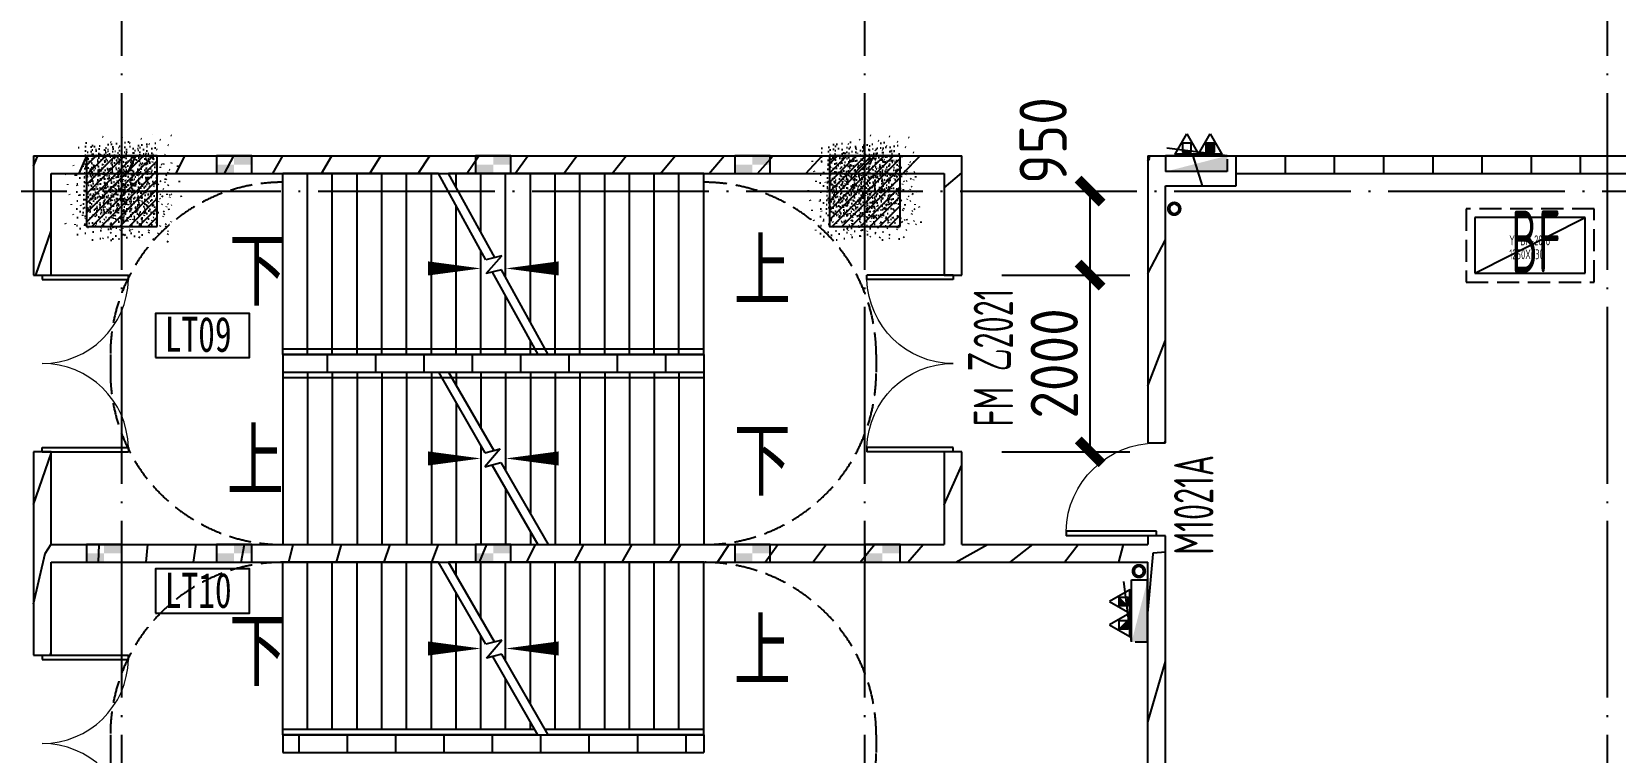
# Model space of a CAD drawing. Header units: inches. Extents: x 0 to 1813292486, y 0 to 3473589894.
# Drawn here: x 600633166 to 600651073, y 3473281668 to 3473289822 of the extents above; entities that cross this region are included whole.
import ezdxf
from ezdxf.enums import TextEntityAlignment as Align

# ---------------------------------------------------------------- set-up
doc = ezdxf.new("R2010")
doc.units = ezdxf.units.IN
doc.header["$LTSCALE"] = 1000
doc.header["$MEASUREMENT"] = 0
doc.linetypes.add('AX-MALL-GIRD-200$0$DOTE', pattern=[2.4200000000000004, 2, -0.2, 0.02, -0.2])
doc.linetypes.add('AX-MALL-WALL-P02-QT$0$DASH', pattern=[0.35, 0.25, -0.1])
for name, color, linetype in [('A-Anno-Note', 241, 'Continuous'), ('AX-MALL-DIM-P02$0$A-Anno-Dims', 3, 'Continuous'), ('AX-MALL-DIM-P02$0$A-Detl-Thin', 131, 'Continuous'), ('AX-MALL-GIRD-200$0$A-Grid', 222, 'AX-MALL-GIRD-200$0$DOTE'), ('AX-MALL-P02-200$0$A-Anno-Note', 241, 'Continuous'), ('AX-MALL-WALL-P02$0$A-Anno-Note', 241, 'Continuous'), ('AX-MALL-WALL-P02-QT$0$A-Accs', 181, 'Continuous'), ('AX-MALL-WALL-P02-QT$0$A-Anno-Dims', 3, 'Continuous'), ('AX-MALL-WALL-P02-QT$0$A-Anno-Note', 241, 'Continuous'), ('AX-MALL-WALL-P02-QT$0$A-Detl-Patt', 8, 'Continuous'), ('AX-MALL-WALL-P02-QT$0$A-Detl-Thin', 131, 'Continuous'), ('AX-MALL-WALL-P02-QT$0$A-Strs', 151, 'Continuous'), ('AX-MALL-WALL-P02-QT$0$A-Wall', 2, 'Continuous'), ('AX-MALL-WALL-P02-QT$0$A-Wall-Patt', 13, 'Continuous'), ('AX-MALL-WALL-P02-QT$0$A-Wind', 4, 'Continuous'), ('AX-MALL-WORD-P02$0$A-Anno-Note', 241, 'Continuous'), ('AX-MALL-WORD-P02$0$A-Wind-Iden', 11, 'Continuous'), ('AX-MALL-ZTKD-P02$0$A-Anno-Note', 241, 'Continuous'), ('MX-MALL-P02-LG$0$M-VT-DUCT-FLG', 40, 'Continuous'), ('MX-MALL-P02-LG$0$M-VT-DUCT-SED', 150, 'Continuous'), ('MX-MALL-P02-LG$0$M-VT-TEXT', 21, 'Continuous'), ('PX-MALL-P02-LG$0$P-Exsh', 31, 'Continuous'), ('PX-MALL-P02-LG$0$P-Hydt-Boxx', 221, 'Continuous'), ('PX-MALL-P02-LG$0$P-Hydt-Pipe', 221, 'Continuous'), ('PX-MALL-P02-LG$0$P-Pipe-Risr', 7, 'Continuous'), ('PX-MALL-P02-LG$0$P-Pipe-Risr-Arch', 6, 'Continuous'), ('PX-MALL-P02-LG$0$P-Pipe-Risr-W100', 6, 'Continuous'), ('PX-MALL-P02-LG$0$P-Pipe-Risr-W50', 6, 'Continuous'), ('SX-MALL-LT-TZ-2F(M)$0$SX-S1-TZ-(2F~3F)$0$A-Strs', 151, 'Continuous'), ('SX-MALL-LT-TZ-2F(M)$0$SX-S1-TZ-(2F~3F)$0$TZ', 255, 'Continuous'), ('SX-MALL-TZ-2F~3F$0$S-DIMS', 81, 'Continuous'), ('SX-MALL-WALL-R-BZ$0$S-COLU', 30, 'Continuous'), ('SX-MALL-WALL-R-BZ$0$S-PATT-WALL', 83, 'Continuous')]:
    doc.layers.add(name, color=color, linetype=linetype)
doc.styles.add('AX-MALL-DIM-P02$0$_TCH_DIM_T3', font='gbenor.shx')
doc.styles.add('AX-MALL-WALL-P02-QT$0$_TCH_DIM', font='gbenor.shx')
doc.styles.add('AX-MALL-WALL-P02-QT$0$STANDARD', font='gbenor.shx', dxfattribs={"bigfont": 'gbcbig.shx'})
doc.styles.add('AX-MALL-WORD-P02$0$_TCH_WINDOW', font='gbenor.shx', dxfattribs={"bigfont": 'gbcbig.shx'})
doc.styles.add('AX-MALL-WORD-P02$0$宋体', font='', dxfattribs={"width": 0.7, "height": 5})
doc.styles.add('MX-MALL-P02-LG$0$暖通', font='gbenor.shx', dxfattribs={"bigfont": 'gbcbig.shx'})
doc.styles.add('PX-MALL-P02-LG$0$jzfz', font='gbenor.shx', dxfattribs={"bigfont": 'gbcbig.shx'})
doc.styles.get('AX-MALL-WORD-P02$0$宋体').set_extended_font_data('SimSun')
doc.dimstyles.new('AX-MALL-DIM-P02$0$_TCH_ARCH&&180', dxfattribs={"dimtxt": 535.5, "dimasz": 270, "dimexe": 450, "dimexo": 450, "dimgap": 137.25, "dimtad": 1, "dimdec": 0, "dimzin": 0, "dimdsep": 46, "dimtxsty": 'AX-MALL-DIM-P02$0$_TCH_DIM_T3', "dimblk": 'AX-MALL-DIM-P02$0$_ArchTick', "dimcen": 0.09, "dimclrt": 7, "dimazin": 2, "dimtfac": 1, "dimtdec": 0, "dimtix": 1, "dimtmove": 2, "dimatfit": 3, "dimfxl": 500, "dimtolj": 1, "dimtzin": 0, "dimarcsym": 0})
pattern_1 = [(24.56816130816271, (600578611.2237192, 3473080110.365553), (-31.18316059493327, 68.21004687955141), []), (29.56816130816269, (600578611.2237192, 3473080110.365553), (97.53445421719282, -46.37920051396389), [11.25, -123.75]), (334.5681613081628, (600578611.2237192, 3473080110.365553), (19.88439777927527, 112.9961142827297), [9, -99]), (80.01956130816268, (600578619.3515904, 3473080106.50062), (117.4189029658641, 66.61682168402376), [9.5610285, -105.1713168]), (25.75236130816271, (600578621.6965042, 3473080138.478197), (141.3476152528434, -79.15081592627133), [16.875, -185.625]), (76.20376130816268, (600578633.4754679, 3473080131.882288), (182.3878362876093, 87.98253897351975), [14.3415432, -157.75695]), (330.7523613081627, (600578621.6965042, 3473080138.478197), (182.3877676281842, 87.98268140648725), [13.49999999999997, -148.4999999999995]), (0.5681613081627113, (600578633.1346302, 3473080126.213644), (62.82047319493842, -87.84980448085341), [11.24999999999997, -123.7499999999997]), (305.5681613081627, (600578633.1346302, 3473080126.213644), (72.17288941707483, 89.18848104565322), [8.999999999999966, -98.99999999999973]), (51.01956130816269, (600578638.3696649, 3473080118.892823), (134.9933625472827, 1.338571315216136), [9.561028499999967, -105.1713167999997]), (17.06816130816274, (600578611.2237192, 3473080110.365553), (19.14085715648196, 46.15589493569758), [0.75, -97.8, 0.75, -100.5, 0.75, -99.375]), (347.0681613081627, (600578611.2237192, 3473080110.365553), (57.63084700165395, 41.66442755963357), [0.7499999999999979, -57.29999999999986, 0.7499999999999979, -95.54999999999973, 0.7499999999999979, -37.87499999999986]), (307.0681613081626, (600578579.8781208, 3473080122.042708), (73.85474000760384, -31.12342332406966), [0.75, -37.5, 0.75, -117, 0.75, -155.25]), (297.0681613081627, (600578565.8217986, 3473080127.2791), (87.21641676177077, -16.46683783357052), [0.75, -48.75, 0.75, -77.69999999999999, 0.75, -110.25])]
pattern_2 = [(45, (0, 359.0227), (-353.55353201463, 353.55353201463), [])]

# ---------------------------------------------------------------- blocks, each defined once
blk = doc.blocks.new('AX-MALL-WORD-P02')
at = {"layer": 'AX-MALL-WORD-P02$0$A-Anno-Note', "color": 3}
for points in [[(600460236.6178087, 3473122198.939555), (600461231.7739587, 3473121828.214693), (600461406.320373, 3473122296.758766), (600460411.1642236, 3473122667.483628)], [(600459227.2872317, 3473119489.540693), (600460222.4433817, 3473119118.815831), (600460396.989796, 3473119587.359904), (600459401.8336465, 3473119958.084766)]]:
    blk.add_lwpolyline(points, close=True, dxfattribs=at)
at = {"layer": 'AX-MALL-WORD-P02$0$A-Anno-Note', "color": 3, "style": 'AX-MALL-WORD-P02$0$宋体', "width": 0.7}
for s, p in [('LT09', (600460358.9060066, 3473122222.180999)), ('LT10', (600459347.7645085, 3473119507.92099))]:
    blk.add_text(s, height=396.5189873417721, rotation=339.5681615271141, dxfattribs=at).set_placement(p)
at = {"layer": 'AX-MALL-WORD-P02$0$A-Wind-Iden', "style": 'AX-MALL-WORD-P02$0$_TCH_WINDOW', "width": 0.7}
for s, height, rotation, p in [('2021', 446.25, 69.56816108351019, (600469360.7637221, 3473118908.60937)), ('乙', 506.3829787234042, 69.56816108351019, (600469270.6866293, 3473118666.810721)), ('FM', 446.25, 69.56816108351019, (600469052.5908804, 3473118081.364902)), ('M1021A', 446.25, 69.56816133807783, (600470669.0096846, 3473115931.47985))]:
    blk.add_text(s, height=height, rotation=rotation, dxfattribs=at).set_placement(p)
blk = doc.blocks.new('AX-MALL-GIRD-200')
at = {"layer": 'AX-MALL-GIRD-200$0$A-Grid'}
for p, q in [((600244912.440112, 3473204422.954183), (600602808.4442104, 3473071096.1909)), ((600427279.9838982, 3473034819.515553), (600466009.5228474, 3473138783.242634)), ((600435151.5243309, 3473031887.135766), (600473881.0632799, 3473135850.862847)), ((600443023.064764, 3473028954.75598), (600481752.6037133, 3473132918.483062))]:
    blk.add_line(p, q, dxfattribs=at)
blk = doc.blocks.new('SX-MALL-WALL-R-BZ')
at = {"layer": 'SX-MALL-WALL-R-BZ$0$S-PATT-WALL'}
h = blk.add_hatch(dxfattribs=at)
h.set_pattern_fill('钢筋混凝土', color=256, scale=15, pattern_type=2)
h.set_pattern_definition(pattern_1)
h.paths.add_polyline_path([(600460773.3153492, 3473123581.589953), (600461052.5896144, 3473124331.26047), (600460302.919097, 3473124610.534736), (600460023.6448317, 3473123860.864219)])
h = blk.add_hatch(dxfattribs=at)
h.set_pattern_fill('钢筋混凝土', color=256, scale=15, pattern_type=2)
h.set_pattern_definition(pattern_1)
h.paths.add_polyline_path([(600468644.855782, 3473120649.210166), (600468924.1300474, 3473121398.880684), (600468174.45953, 3473121678.15495), (600467895.1852645, 3473120928.484432)])
at = {"layer": 'SX-MALL-WALL-R-BZ$0$S-COLU'}
for points in [[(600460773.3153492, 3473123581.589953), (600461052.5896144, 3473124331.26047), (600460302.919097, 3473124610.534736), (600460023.6448317, 3473123860.864219)], [(600468644.855782, 3473120649.210166), (600468924.1300474, 3473121398.880684), (600468174.45953, 3473121678.15495), (600467895.1852645, 3473120928.484432)]]:
    blk.add_lwpolyline(points, close=True, dxfattribs=at)
blk = doc.blocks.new('SX-MALL-WALL-R-2F~3F')
blk.add_blockref('SX-MALL-WALL-R-BZ', (-1.192092895507812e-06, -9.5367431640625e-07))
blk = doc.blocks.new('SX-MALL-WALL-2F~3F')
blk.add_blockref('SX-MALL-WALL-R-2F~3F', (0, 0))
blk = doc.blocks.new('MX-MALL-P02-LG')
at = {"layer": 'MX-MALL-P02-LG$0$M-VT-DUCT-FLG'}
blk.add_line((600474549.8775942, 3473117885.714514), (600475941.166262, 3473118039.714004), dxfattribs=at)
at = {"layer": 'MX-MALL-P02-LG$0$M-VT-DUCT-SED'}
for p, q in [((600474769.8060797, 3473118476.080046), (600474549.8775942, 3473117885.714514)), ((600475941.166262, 3473118039.714004), (600474769.8060797, 3473118476.080046)), ((600475721.2377765, 3473117449.348472), (600475941.166262, 3473118039.714004)), ((600474549.8775942, 3473117885.714514), (600475721.2377765, 3473117449.348472))]:
    blk.add_line(p, q, dxfattribs=at)
at = {"layer": 'MX-MALL-P02-LG$0$M-VT-TEXT', "style": 'MX-MALL-P02-LG$0$暖通', "width": 0.7}
for s, p in [('YYBF-2018', (600475025.6822352, 3473118044.610995, -2999.9999999702)), ('1250X630', (600474970.6852145, 3473117896.97962, -2999.9999999702))]:
    blk.add_text(s, height=112.6582278481012, rotation=339.5681611628306, dxfattribs=at).set_placement(p)
blk = doc.blocks.new('SX-MALL-LT-TZ-2F(M)$0$SX-S1-TZ-(2F~3F)$0$TZ')
at = {"layer": 'SX-MALL-LT-TZ-2F(M)$0$SX-S1-TZ-(2F~3F)$0$A-Strs'}
h = blk.add_hatch(color=0, dxfattribs=at)
h.dxf.hatch_style = 1
h.paths.add_polyline_path([(-186775.5959191918, 16586.87351322174), (-186975.5954445004, 16586.43784570694), (-186975.3828500509, 16486.43807125092), (-186775.3780853152, 16486.87375020981)])
h.paths.add_polyline_path([(-186975.3828500509, 16486.43807125092), (-187175.3771362901, 16486.00241565704), (-187175.1593025327, 16386.00265312195), (-186975.1702555418, 16386.43829774857)])
at = {"layer": 'SX-MALL-LT-TZ-2F(M)$0$SX-S1-TZ-(2F~3F)$0$A-Strs', "color": 0}
blk.add_lwpolyline([(-187175.5949700475, 16586.00217819214), (-187175.1593025327, 16386.00265312195), (-186775.1602514982, 16386.87398815155), (-186775.5959191918, 16586.87351322174)], close=True, dxfattribs=at)
blk = doc.blocks.new('SX-MALL-LT-TZ-2F(M)')
at = {"layer": 'SX-MALL-LT-TZ-2F(M)$0$SX-S1-TZ-(2F~3F)$0$TZ', "color": 7, "rotation": 159.4463539126834}
for p in [(600292547.7034782, 3473205014.612227), (600295293.3717487, 3473203991.770232), (600298039.0393518, 3473202968.950852), (600289634.2983263, 3473201404.890607), (600291011.8080257, 3473200891.727824), (600293757.4763335, 3473199868.885836), (600296503.1438996, 3473198846.066449), (600297880.6813512, 3473198332.893326)]:
    blk.add_blockref('SX-MALL-LT-TZ-2F(M)$0$SX-S1-TZ-(2F~3F)$0$TZ', p, dxfattribs=at)
blk = doc.blocks.new('SX-MALL-TZ-2F~3F')
at = {"layer": 'SX-MALL-TZ-2F~3F$0$S-DIMS'}
blk.add_blockref('SX-MALL-LT-TZ-2F(M)', (0.08505654335021973, 0.258394181728363), dxfattribs=at)
blk = doc.blocks.new('AX-MALL-WALL-P02-QT$0$$DorLib2D$00000002')
for p, q in [((-0.5, -5.684341886080802e-17), (-0.5000000000000007, 0.4875)), ((-0.4750000000000007, 0.4875), (-0.5000000000000007, 0.4875)), ((-0.475, -2.842170943040401e-17), (-0.4750000000000007, 0.4875)), ((0.475, -2.842170943040401e-17), (0.4750000000000007, 0.4875)), ((0.4750000000000007, 0.4875), (0.5000000000000007, 0.4875)), ((0.5, -5.684341886080802e-17), (0.5000000000000007, 0.4875)), ((-0.5, -5.684341886080802e-17), (-0.475, -2.842170943040401e-17)), ((0.5, -5.684341886080802e-17), (0.475, -2.842170943040401e-17))]:
    blk.add_line(p, q)
at = {"lineweight": 13}
for centre, start, end in [((-0.4875, -4.263256414560601e-17), 0, 88.53071641864632), ((0.4875, -4.263256414560601e-17), 91.4692835813537, 180)]:
    blk.add_arc(centre, 0.4875, start, end, dxfattribs=at)
blk = doc.blocks.new('AX-MALL-WALL-P02-QT$0$$DorLib2D$00000001')
for p, q in [((0.45, 0.9750000000000001), (0.5000000000000002, 0.9750000000000001)), ((0.45, 0), (0.45, 0.9750000000000001)), ((0.5, 0), (0.5, 0.9750000000000001)), ((0.5, 0), (0.45, 0))]:
    blk.add_line(p, q)
at = {"lineweight": 13}
blk.add_arc((0.475, 0), 0.975, 91.4692835813538, 180, dxfattribs=at)
blk = doc.blocks.new('AX-MALL-WALL-P02-QT')
at = {"layer": 'AX-MALL-WALL-P02-QT$0$A-Wall-Patt'}
h = blk.add_hatch(dxfattribs=at)
h.set_pattern_fill('普通砖', color=256, scale=200, style=0)
h.set_pattern_definition(pattern_2)
h.paths.add_polyline_path([(600459740.6662096, 3473124819.990437), (600459269.3908883, 3473123554.921443), (600459456.8085177, 3473123485.102876), (600459858.2652726, 3473124562.754241)])
h = blk.add_hatch(dxfattribs=at)
h.set_pattern_fill('普通砖', color=256, scale=200, style=0)
h.set_pattern_definition(pattern_2)
h.paths.add_polyline_path([(600459740.6662096, 3473124819.990437), (600459858.2652726, 3473124562.754241), (600469322.8555549, 3473121036.91664), (600469580.0917507, 3473121154.515703)])
h = blk.add_hatch(dxfattribs=at)
h.set_pattern_fill('普通砖', color=256, scale=200, style=0)
h.set_pattern_definition(pattern_2)
h.paths.add_polyline_path([(600458392.0753795, 3473120626.984025), (600458758.6228544, 3473121610.926583), (600458571.205225, 3473121680.745149), (600458169.7484667, 3473120603.093775), (600458294.6935531, 3473120556.548065)])
h = blk.add_hatch(dxfattribs=at)
h.set_pattern_fill('普通砖', color=256, scale=200, style=0)
h.set_pattern_definition(pattern_2)
h.paths.add_polyline_path([(600461527.9773451, 3473121539.682692), (600465988.5169238, 3473119878.000813), (600466058.3354901, 3473120065.418442), (600461597.7959114, 3473121727.100321)])
h = blk.add_hatch(dxfattribs=at)
h.set_pattern_fill('普通砖', color=256, scale=200, style=0)
h.set_pattern_definition(pattern_2)
h.paths.add_polyline_path([(600469322.8555549, 3473121036.91664), (600468921.3987985, 3473119959.265271), (600469108.816428, 3473119889.446705), (600469580.0917507, 3473121154.515703)])
h = blk.add_hatch(dxfattribs=at)
h.set_pattern_fill('普通砖', color=256, scale=200, style=0)
h.set_pattern_definition(pattern_2)
h.paths.add_polyline_path([(600458169.748467, 3473120603.093776), (600457768.2917099, 3473119525.442406), (600457955.7093391, 3473119455.623839), (600458322.256813, 3473120439.566395), (600458294.6935531, 3473120556.548065)])
h = blk.add_hatch(dxfattribs=at)
h.set_pattern_fill('普通砖', color=256, scale=200, style=0)
h.set_pattern_definition(pattern_2)
h.paths.add_polyline_path([(600458294.6935531, 3473120556.548065), (600458322.256813, 3473120439.566395), (600467880.5559103, 3473116878.819511), (600467927.1016213, 3473117003.764597), (600467856.665662, 3473117101.146424), (600458392.0753795, 3473120626.984025)])
h = blk.add_hatch(dxfattribs=at)
h.set_pattern_fill('普通砖', color=256, scale=200, style=0)
h.set_pattern_definition(pattern_2)
h.paths.add_polyline_path([(600471547.9768841, 3473120421.42075), (600470413.4251806, 3473117375.884271), (600470600.8428098, 3473117306.065705), (600471616.7029507, 3473120032.992214)])
h = blk.add_hatch(dxfattribs=at)
h.set_pattern_fill('普通砖', color=256, scale=200, style=0)
h.set_pattern_definition(pattern_2)
h.paths.add_polyline_path([(600471547.9768841, 3473120421.42075), (600471616.7029507, 3473120032.992214), (600472366.3734685, 3473119753.717948), (600472485.0650313, 3473120072.327918)])
h = blk.add_hatch(dxfattribs=at)
h.set_pattern_fill('普通砖', color=256, scale=200, style=0)
h.set_pattern_definition(pattern_2)
h.paths.add_polyline_path([(600472485.0650313, 3473120072.327918), (600472415.246465, 3473119884.910288), (600481223.8750181, 3473116603.43768), (600481293.6935844, 3473116790.855309)])
h = blk.add_hatch(dxfattribs=at)
h.set_pattern_fill('普通砖', color=256, scale=200, style=0)
h.set_pattern_definition(pattern_2)
h.paths.add_polyline_path([(600468044.0832915, 3473117031.327857), (600468410.6307647, 3473118015.270411), (600468223.2131352, 3473118085.088978), (600467856.665662, 3473117101.146424), (600467927.1016213, 3473117003.764597)])
h = blk.add_hatch(dxfattribs=at)
h.set_pattern_fill('普通砖', color=256, scale=200, style=0)
h.set_pattern_definition(pattern_2)
h.paths.add_polyline_path([(600460026.8781687, 3473117510.20366), (600464487.4177476, 3473115848.521781), (600464557.2363139, 3473116035.939411), (600460096.696735, 3473117697.621289)])
h = blk.add_hatch(dxfattribs=at)
h.set_pattern_fill('普通砖', color=256, scale=200, style=0)
h.set_pattern_definition(pattern_2)
h.paths.add_polyline_path([(600467927.1016213, 3473117003.764597), (600467880.5559103, 3473116878.819511), (600469942.1498576, 3473116110.815273), (600470039.5316839, 3473116181.251232), (600470011.968424, 3473116298.232902), (600468044.0832915, 3473117031.327857)])
h = blk.add_hatch(dxfattribs=at)
h.set_pattern_fill('普通砖', color=256, scale=200, style=0)
h.set_pattern_definition(pattern_2)
h.paths.add_polyline_path([(600470164.47677, 3473116134.705521), (600470234.2953364, 3473116322.12315), (600470046.8777071, 3473116391.941717), (600470011.968424, 3473116298.232902), (600470039.5316839, 3473116181.251232)])
h = blk.add_hatch(dxfattribs=at)
h.set_pattern_fill('普通砖', color=256, scale=200, style=0)
h.set_pattern_definition(pattern_2)
h.paths.add_polyline_path([(600468206.7946566, 3473111261.539371), (600468331.739743, 3473111214.993661), (600470164.47677, 3473116134.705521), (600470039.5316839, 3473116181.251232), (600469942.1498576, 3473116110.815273), (600468179.2313967, 3473111378.521041)])
at = {"layer": 'AX-MALL-WALL-P02-QT$0$A-Anno-Dims'}
for points in [[(600461806.9690824, 3473122689.634262, 0, 0, 0), (600464037.2388717, 3473121858.793321, 0, 160, 0), (600463474.9859837, 3473122068.249021, 0, 0, 0)], [(600466529.8933418, 3473120930.206388, 0, 0, 0), (600464299.6235528, 3473121761.047328, 0, 160, 0), (600464861.8764408, 3473121551.59163, 0, 0, 0)], [(600461056.4194938, 3473120674.894746, 0, 0, 0), (600463286.6892829, 3473119844.053806, 0, 160, 0), (600462724.4363949, 3473120053.509505, 0, 0, 0)], [(600465779.3437532, 3473118915.466873, 0, 0, 0), (600463549.073964, 3473119746.307813, 0, 160, 0), (600464111.3268521, 3473119536.852114, 0, 0, 0)], [(600460305.869904, 3473118660.155225, 0, 0, 0), (600462536.1396934, 3473117829.314284, 0, 160, 0), (600461973.8868054, 3473118038.769984, 0, 0, 0)], [(600465028.7941635, 3473116900.727352, 0, 0, 0), (600462798.5243745, 3473117731.568292, 0, 160, 0), (600463360.7772624, 3473117522.112593, 0, 0, 0)]]:
    blk.add_lwpolyline(points, format="xyseb", dxfattribs=at)
at = {"layer": 'AX-MALL-WALL-P02-QT$0$A-Detl-Thin', "linetype": 'AX-MALL-WALL-P02-QT$0$DASH'}
blk.add_lwpolyline([(600474422.2916917, 3473117824.651018), (600475781.0695034, 3473117318.466413), (600476070.8165547, 3473118096.249577), (600474712.0387428, 3473118602.434183)], close=True, dxfattribs=at)
at = {"layer": 'AX-MALL-WALL-P02-QT$0$A-Strs'}
for p, q in [((600461597.7959119, 3473121727.100322), (600462313.4362173, 3473123648.131022)), ((600463962.7483791, 3473123033.713846), (600462313.4362173, 3473123648.131022)), ((600461860.180593, 3473121629.354329), (600462575.8208984, 3473123550.385029)), ((600462122.5652741, 3473121531.608336), (600462838.2055795, 3473123452.639037)), ((600462384.9499551, 3473121433.862343), (600463100.5902605, 3473123354.893044)), ((600462647.3346362, 3473121336.11635), (600463362.9749416, 3473123257.147051)), ((600462909.7193173, 3473121238.370357), (600463625.3596227, 3473123159.401058)), ((600463172.1039984, 3473121140.624364), (600463887.7443038, 3473123061.655065)), ((600464124.3311442, 3473121931.916886), (600463962.7483791, 3473123033.713846)), ((600466773.9757956, 3473121986.449142), (600464069.658851, 3473122993.886558)), ((600464227.1608081, 3473121919.915721), (600464069.658851, 3473122993.886558)), ((600464095.543762, 3473122817.383103), (600464150.1289848, 3473122963.909072)), ((600464179.9453132, 3473122241.867686), (600464412.5136659, 3473122866.163079)), ((600464264.3468643, 3473121666.352269), (600464674.898347, 3473122768.417086)), ((600464348.7484156, 3473121090.836852), (600464937.2830281, 3473122670.671093)), ((600463434.4886794, 3473121042.878371), (600464023.023292, 3473122622.712613)), ((600464484.0274037, 3473120651.8944), (600465199.6677091, 3473122572.9251)), ((600464746.4120848, 3473120554.148407), (600465462.0523902, 3473122475.179107)), ((600465008.7967659, 3473120456.402413), (600465724.4370713, 3473122377.433114)), ((600465271.181447, 3473120358.656421), (600465986.8217524, 3473122279.687121)), ((600465533.566128, 3473120260.910428), (600466249.2064334, 3473122181.941128)), ((600463696.8733605, 3473120945.132378), (600464107.4248431, 3473122047.197195)), ((600465795.9508091, 3473120163.164435), (600466511.5911145, 3473122084.195136)), ((600466058.3354902, 3473120065.418442), (600466773.9757956, 3473121986.449142)), ((600461597.7959119, 3473121727.100322), (600461618.7414819, 3473121783.32561)), ((600466079.2810602, 3473120121.64373), (600461618.7414819, 3473121783.32561)), ((600464073.1077404, 3473121782.571652), (600464309.8358439, 3473121910.266787)), ((600464250.336261, 3473121761.887459), (600464073.1077404, 3473121782.571652)), ((600464309.8358439, 3473121910.266787), (600464124.3311442, 3473121931.916886)), ((600464302.1128565, 3473120719.662906), (600464147.5065972, 3473121773.888623)), ((600464302.1128565, 3473120719.662906), (600461597.7959119, 3473121727.100322)), ((600466058.3354902, 3473120065.418442), (600461597.7959119, 3473121727.100322)), ((600464409.0233284, 3473120679.835618), (600464250.336261, 3473121761.887459)), ((600461527.9773455, 3473121539.682693), (600460847.2463232, 3473119712.360806)), ((600461790.3620266, 3473121441.936699), (600461109.6310043, 3473119614.614813)), ((600461527.9773455, 3473121539.682693), (600461507.0317755, 3473121483.457404)), ((600461507.0317755, 3473121483.457404), (600465967.5713538, 3473119821.775524)), ((600461527.9773455, 3473121539.682693), (600463176.6419338, 3473120925.506756)), ((600461527.9773455, 3473121539.682693), (600465988.5169238, 3473119878.000813)), ((600463959.2580416, 3473120847.386385), (600464191.8263943, 3473121471.681778)), ((600462052.7467077, 3473121344.190707), (600461372.0156854, 3473119516.868821)), ((600462315.1313887, 3473121246.444714), (600461634.4003664, 3473119419.122828)), ((600462577.5160698, 3473121148.698721), (600461896.7850475, 3473119321.376835)), ((600462839.9007509, 3473121050.952728), (600462159.1697286, 3473119223.630842)), ((600463102.285432, 3473120953.206735), (600462421.5544097, 3473119125.884849)), ((600463176.6419338, 3473120925.506756), (600463351.4174026, 3473119888.668546)), ((600463284.8475525, 3473120885.196988), (600465988.5169238, 3473119878.000813)), ((600463284.8475525, 3473120885.196988), (600463454.4801316, 3473119878.868464)), ((600464221.6427227, 3473120749.640392), (600464276.2279454, 3473120896.166361)), ((600463364.670113, 3473120855.460742), (600463313.1654241, 3473120717.204012)), ((600463627.0547941, 3473120757.714749), (600463406.2490792, 3473120164.99442)), ((600463243.3468577, 3473120529.786382), (600462683.9390907, 3473119028.138856)), ((600463889.4394752, 3473120659.968756), (600463499.3327342, 3473119612.784828)), ((600464151.8241563, 3473120562.222763), (600463592.4163893, 3473119060.575237)), ((600466058.3354902, 3473120065.418442), (600464409.0233284, 3473120679.835618)), ((600464414.2088373, 3473120464.47677), (600463733.477815, 3473118637.154884)), ((600464676.5935184, 3473120366.730777), (600463995.8624961, 3473118539.408891)), ((600464938.9781995, 3473120268.984784), (600464258.2471772, 3473118441.662898)), ((600465201.3628806, 3473120171.238791), (600464520.6318583, 3473118343.916905)), ((600465463.7475616, 3473120073.492798), (600464783.0165393, 3473118246.170912)), ((600466058.3354902, 3473120065.418442), (600466079.2810602, 3473120121.64373)), ((600463336.4305128, 3473119977.57679), (600462946.3237718, 3473118930.392863)), ((600463529.0476147, 3473119871.777953), (600463295.1035391, 3473119739.05112)), ((600463351.4174026, 3473119888.668546), (600463529.0476147, 3473119871.777953)), ((600465726.1322427, 3473119975.746806), (600465045.4012204, 3473118148.42492)), ((600465988.5169238, 3473119878.000813), (600465307.7859015, 3473118050.678926)), ((600465988.5169238, 3473119878.000813), (600465967.5713538, 3473119821.775524)), ((600460847.2463232, 3473119712.360806), (600463550.9156945, 3473118705.164631)), ((600463295.1035391, 3473119739.05112), (600463481.0286882, 3473119721.371774)), ((600463377.9659593, 3473119731.171856), (600463550.9156945, 3473118705.164631)), ((600463481.0286882, 3473119721.371774), (600463659.1213132, 3473118664.854863)), ((600460117.6423033, 3473117753.846573), (600460777.4277558, 3473119524.943171)), ((600462426.0923442, 3473118910.767235), (600460777.4277558, 3473119524.943171)), ((600460380.0269846, 3473117656.100581), (600461039.8124369, 3473119427.197178)), ((600460642.4116656, 3473117558.354588), (600461302.197118, 3473119329.451185)), ((600463429.5141679, 3473119425.367199), (600463208.7084529, 3473118832.64687)), ((600460904.7963467, 3473117460.608594), (600461564.581799, 3473119231.705192)), ((600461167.1810277, 3473117362.862602), (600461826.9664801, 3473119133.959199)), ((600461429.5657088, 3473117265.116609), (600462089.3511612, 3473119036.213206)), ((600461691.95039, 3473117167.370616), (600462351.7358423, 3473118938.467213)), ((600462604.1849692, 3473117854.250324), (600462426.0923442, 3473118910.767234)), ((600465237.9673342, 3473117863.261291), (600462534.2979629, 3473118870.457467)), ((600462707.2476981, 3473117844.450242), (600462534.2979629, 3473118870.457467)), ((600462562.6158344, 3473118702.46449), (600462614.1205233, 3473118840.72122)), ((600462655.6994895, 3473118150.254899), (600462876.5052044, 3473118742.975227)), ((600463522.597823, 3473118873.157607), (600463471.093134, 3473118734.900877)), ((600462748.7831446, 3473117598.045307), (600463138.8898855, 3473118645.229235)), ((600462841.8667997, 3473117045.835715), (600463401.2745667, 3473118547.483242)), ((600463659.1213132, 3473118664.854863), (600465307.7859015, 3473118050.678926)), ((600461954.3350708, 3473117069.624623), (600462492.797268, 3473118515.046861)), ((600463003.8737952, 3473116678.640651), (600463663.6592476, 3473118449.737249)), ((600463266.2584763, 3473116580.894658), (600463926.0439287, 3473118351.991256)), ((600463528.6431575, 3473116483.148665), (600464188.4286098, 3473118254.245263)), ((600463791.0278385, 3473116385.402672), (600464450.813291, 3473118156.49927)), ((600464053.4125196, 3473116287.656679), (600464713.1979719, 3473118058.753277)), ((600462216.7197521, 3473116971.87863), (600462585.8809232, 3473117962.837269)), ((600462556.1660427, 3473117703.844144), (600462790.1101183, 3473117836.570977)), ((600462790.1101183, 3473117836.570977), (600462604.1849692, 3473117854.250324)), ((600464315.7972006, 3473116189.910686), (600464975.582653, 3473117961.007284)), ((600464578.1818817, 3473116092.164693), (600465237.9673342, 3473117863.261291)), ((600460096.6967336, 3473117697.621285), (600460117.6423033, 3473117753.846573)), ((600460096.6967336, 3473117697.621285), (600460117.6423036, 3473117753.846573)), ((600462800.3661048, 3473116690.425109), (600460096.6967336, 3473117697.621285)), ((600462800.3661048, 3473116690.425109), (600460096.6967336, 3473117697.621285)), ((600462788.8499892, 3473116758.743329), (600460117.6423036, 3473117753.846573)), ((600462733.7962548, 3473117686.953551), (600462556.1660427, 3473117703.844144)), ((600462800.3661048, 3473116690.425109), (600462630.7335258, 3473117696.753633)), ((600462908.5717236, 3473116650.115342), (600462733.7962548, 3473117686.953551)), ((600462479.1044331, 3473116874.132637), (600462678.9645782, 3473117410.627677)), ((600462741.4891142, 3473116776.386644), (600462772.0482333, 3473116858.418086)), ((600464578.1818819, 3473116092.164693), (600462897.055608, 3473116718.43356)), ((600464557.2363119, 3473116035.939405), (600462908.5717236, 3473116650.115341)), ((600464557.2363119, 3473116035.939405), (600462908.5717236, 3473116650.115341)), ((600464557.2363119, 3473116035.939405), (600464578.1818817, 3473116092.164693)), ((600464557.2363119, 3473116035.939405), (600464578.1818819, 3473116092.164693))]:
    blk.add_line(p, q, dxfattribs=at)
at = {"layer": 'AX-MALL-WALL-P02-QT$0$A-Strs', "linetype": 'AX-MALL-WALL-P02-QT$0$DASH'}
for points in [[(600462278.5269233, 3473123554.422185, 0.4142135621634755), (600459770.4740309, 3473122407.831325), (600459700.6554651, 3473122220.413695, 0.4142135621629859), (600460847.2463219, 3473119712.360802, 0.4142135621629859)], [(600466739.066497, 3473121892.740311, -0.4142135621634755), (600467885.6573551, 3473119384.687417), (600467815.8387882, 3473119197.269788, -0.4142135621629859), (600465307.7858969, 3473118050.678926, -0.4142135621629859)], [(600460777.427745, 3473119524.943148, 0.4142135621634755), (600458269.3748525, 3473118378.352288), (600458199.5562868, 3473118190.934659, 0.4142135621629859), (600459346.1471436, 3473115682.881765, 0.4142135621629859)], [(600465237.9673187, 3473117863.261274, -0.4142135621634755), (600466384.5581768, 3473115355.20838), (600466314.7396098, 3473115167.790751, -0.4142135621629859), (600463806.6867186, 3473114021.19989, -0.4142135621629859)]]:
    blk.add_lwpolyline(points, format="xyb", dxfattribs=at)
at = {"layer": 'AX-MALL-WALL-P02-QT$0$A-Wall'}
for p, q in [((600459740.6662096, 3473124819.990437), (600459269.3908883, 3473123554.921443)), ((600459740.6662096, 3473124819.990437), (600469580.0917507, 3473121154.515703)), ((600459456.8085177, 3473123485.102876), (600459858.2652726, 3473124562.754241)), ((600459858.2652726, 3473124562.754241), (600469322.8555549, 3473121036.91664)), ((600459269.3908883, 3473123554.921443), (600459456.8085177, 3473123485.102876)), ((600458571.205225, 3473121680.745149), (600458169.7484667, 3473120603.093775)), ((600458392.0753795, 3473120626.984025), (600458758.6228544, 3473121610.926583)), ((600458758.6228544, 3473121610.926583), (600458571.205225, 3473121680.745149)), ((600461597.7959114, 3473121727.100321), (600461527.9773451, 3473121539.682692)), ((600461597.7959114, 3473121727.100321), (600466058.3354901, 3473120065.418442)), ((600461527.9773451, 3473121539.682692), (600465988.5169238, 3473119878.000813)), ((600469108.816428, 3473119889.446705), (600469580.0917507, 3473121154.515703)), ((600469322.8555549, 3473121036.91664), (600468921.3987985, 3473119959.265271)), ((600458169.748467, 3473120603.093776), (600457768.2917099, 3473119525.442406)), ((600458392.0753795, 3473120626.984025), (600467856.665662, 3473117101.146424)), ((600457955.7093391, 3473119455.623839), (600458322.256813, 3473120439.566395)), ((600458322.256813, 3473120439.566395), (600467880.5559103, 3473116878.819511)), ((600471547.9768841, 3473120421.42075), (600470413.4251806, 3473117375.884271)), ((600471547.9768841, 3473120421.42075), (600472485.0650313, 3473120072.327918)), ((600466058.3354901, 3473120065.418442), (600465988.5169238, 3473119878.000813)), ((600470600.8428098, 3473117306.065705), (600471616.7029507, 3473120032.992214)), ((600471616.7029507, 3473120032.992214), (600472366.3734685, 3473119753.717948)), ((600472485.0650313, 3473120072.327918), (600481293.6935844, 3473116790.855309)), ((600468921.3987985, 3473119959.265271), (600469108.816428, 3473119889.446705)), ((600472366.3734685, 3473119753.717948), (600472415.246465, 3473119884.910288)), ((600472415.246465, 3473119884.910288), (600481223.8750181, 3473116603.43768)), ((600457768.2917099, 3473119525.442406), (600457955.7093391, 3473119455.623839)), ((600468223.2131352, 3473118085.088978), (600467856.665662, 3473117101.146424)), ((600468044.0832915, 3473117031.327857), (600468410.6307647, 3473118015.270411)), ((600468410.6307647, 3473118015.270411), (600468223.2131352, 3473118085.088978)), ((600460096.696735, 3473117697.621289), (600460026.8781687, 3473117510.20366)), ((600460096.696735, 3473117697.621289), (600464557.2363139, 3473116035.939411)), ((600460026.8781687, 3473117510.20366), (600464487.4177476, 3473115848.521781)), ((600470413.4251806, 3473117375.884271), (600470600.8428098, 3473117306.065705)), ((600468044.0832915, 3473117031.327857), (600470011.968424, 3473116298.232902)), ((600467880.5559103, 3473116878.819511), (600469942.1498576, 3473116110.815273)), ((600470046.8777071, 3473116391.941717), (600470011.968424, 3473116298.232902)), ((600470234.2953364, 3473116322.12315), (600470046.8777071, 3473116391.941717)), ((600470164.47677, 3473116134.705521), (600470234.2953364, 3473116322.12315)), ((600468179.2313967, 3473111378.521041), (600469942.1498576, 3473116110.815273)), ((600468331.739743, 3473111214.993661), (600470164.47677, 3473116134.705521)), ((600464557.2363139, 3473116035.939411), (600464487.4177476, 3473115848.521781))]:
    blk.add_line(p, q, dxfattribs=at)
at = {"layer": 'AX-MALL-WALL-P02-QT$0$A-Detl-Patt'}
blk.add_blockref('SX-MALL-TZ-2F~3F', (0, 0), dxfattribs=at)
at = {"layer": 'AX-MALL-WALL-P02-QT$0$A-Detl-Thin'}
for name in ['MX-MALL-P02-LG', 'SX-MALL-WALL-2F~3F']:
    blk.add_blockref(name, (0, 0), dxfattribs=at)
at = {"layer": 'AX-MALL-WALL-P02-QT$0$A-Wind'}
blk.add_blockref('AX-MALL-GIRD-200', (0, 0), dxfattribs=at)
at = {"layer": 'AX-MALL-WALL-P02-QT$0$A-Wind', "zscale": 200}
for name, p, xscale, yscale, rotation in [('AX-MALL-WALL-P02-QT$0$$DorLib2D$00000002', (600459014.0068713, 3473122582.924013), -2000, -2000, 69.56816130894327), ('AX-MALL-WALL-P02-QT$0$$DorLib2D$00000002', (600468666.0147816, 3473118987.267841), -2000, 2000, 69.56816131113963), ('AX-MALL-WALL-P02-QT$0$$DorLib2D$00000002', (600457512.9076929, 3473118553.444976), -2000, -2000, 69.56816130921183), ('AX-MALL-WALL-P02-QT$0$$DorLib2D$00000001', (600470323.8602585, 3473116849.003711), -1050, 1050, 69.56816130817283)]:
    blk.add_blockref(name, p, dxfattribs=dict(at, xscale=xscale, yscale=yscale, rotation=rotation))
at = {"layer": 'AX-MALL-WALL-P02-QT$0$A-Accs', "style": 'AX-MALL-WALL-P02-QT$0$STANDARD', "width": 0.6}
blk.add_text('BF', height=699.9999999999998, rotation=339.5681613092246, dxfattribs=at).set_placement((600474937.901514, 3473117749.935236))
at = {"layer": 'AX-MALL-WALL-P02-QT$0$A-Anno-Note', "style": 'AX-MALL-WALL-P02-QT$0$_TCH_DIM', "width": 0.7}
for s, p in [('下', (600461248.0556633, 3473122524.348495)), ('上', (600460473.081969, 3473120518.707676)), ('上', (600466595.315898, 3473120532.337153)), ('下', (600459746.956485, 3473118494.869459)), ('下', (600465844.7663093, 3473118517.597637)), ('上', (600465094.2167192, 3473116502.858116))]:
    blk.add_text(s, height=675.177304964539, rotation=339.5681613092755, dxfattribs=at).set_placement(p)
blk = doc.blocks.new('AX-MALL-WALL-P02')
at = {"layer": 'AX-MALL-WALL-P02$0$A-Anno-Note'}
blk.add_blockref('AX-MALL-WORD-P02', (0, 0), dxfattribs=at)
blk.add_blockref('AX-MALL-WALL-P02-QT', (0, 0), dxfattribs=at)
blk = doc.blocks.new('PX-MALL-P02-LG$0$XHS1')
at = {"layer": 'PX-MALL-P02-LG$0$P-Hydt-Boxx', "ltscale": 0.7}
for p, q in [((350.0030006170273, 240), (-349.9969996213913, 240)), ((-349.9969997406006, 239.9999995231628), (-349.9969996213913, 60)), ((350.0030006170273, 240), (-332.898939371109, 327.2950124740601)), ((350.0030003786087, 200), (350.003000497818, 60)), ((350.0030006170273, 60), (-349.996999502182, 60))]:
    blk.add_line(p, q, dxfattribs=at)
blk.add_solid([(350.0030006170273, 240), (350.0030002593994, 60.00000047683716), (-349.9969996213913, 60)], dxfattribs=at)
blk = doc.blocks.new('PX-MALL-P02-LG$0$MHQ')
at = {"layer": 'PX-MALL-P02-LG$0$P-Exsh', "ltscale": 0.7}
h = blk.add_hatch(dxfattribs=at)
h.set_pattern_fill('ANSI31', color=256, scale=25, style=0)
h.set_pattern_definition([(45, (-160019.2306599375, -42228.3236173685), (-28.0633003783411, 28.0633003783411), [])])
h.paths.add_polyline_path([(-75.0000000015425, 185.1731819980414), (75, 185.1731819980414), (75, 35.17318199802685), (-75.0000000015425, 35.17318199802685)])
for points in [[(0, 346.4101615137042), (-200, -1.455191522836685e-11), (200, -1.455191522836685e-11)], [(0, 346.4101615137042), (-200, -1.455191522836685e-11), (200, -1.455191522836685e-11)], [(0, 346.4101615137042), (-200, -1.455191522836685e-11), (200, -1.455191522836685e-11)], [(-75.0000000015425, 185.1731819980414), (75, 185.1731819980414), (75, 35.17318199802685), (-75.0000000015425, 35.17318199802685)]]:
    blk.add_lwpolyline(points, close=True, dxfattribs=at)
blk = doc.blocks.new('PX-MALL-P02-LG$0$20200929200250')
at = {"layer": 'PX-MALL-P02-LG$0$P-Exsh', "ltscale": 0.7, "xscale": 0.6600000001490116, "yscale": 0.6600000001490116, "zscale": 0.6600000001490116}
for p in [(-132.0000001192093, 40), (131.9999997615814, 40)]:
    blk.add_blockref('PX-MALL-P02-LG$0$MHQ', p, dxfattribs=at)
blk = doc.blocks.new('PX-MALL-P02-LG$0$20211220143732')
at = {"layer": 'PX-MALL-P02-LG$0$P-Exsh'}
blk.add_blockref('PX-MALL-P02-LG$0$20200929200250', (-374.9999999407155, 219.6219584928522), dxfattribs=at)
at = {"layer": 'PX-MALL-P02-LG$0$P-Hydt-Boxx', "ltscale": 0.7, "xscale": -1}
blk.add_blockref('PX-MALL-P02-LG$0$XHS1', (-349.9969999989844, 0), dxfattribs=at)
blk = doc.blocks.new('PX-MALL-P02-LG$0$P-Risr')
at = {"layer": 'PX-MALL-P02-LG$0$P-Pipe-Risr-W50'}
h = blk.add_hatch(color=0, dxfattribs=at)
edge = h.paths.add_edge_path()
edge.add_ellipse((0, 0), major_axis=(47.05795628796547, 47.05795628796547), ratio=0.9999999999999695, start_angle=225.0000000000009, end_angle=405.0000000000009, ccw=False)
edge.add_ellipse((0, 0), major_axis=(47.05795628796764, 47.05795628796764), ratio=0.9999999999998785, start_angle=133.9675974886221, end_angle=225.0000000000035, ccw=False)
edge.add_line((-66.53919663240958, 1.199087783927098), (-54.4367953546693, 1.199087783927098))
edge.add_ellipse((0, 0), major_axis=(-38.50196423560672, 38.50196423560672), ratio=0.9999999999999859, start_angle=43.73814098242129, end_angle=134.9999999999996)
edge.add_ellipse((0, 0), major_axis=(38.50196423561096, 38.50196423561096), ratio=0.9999999999998216, start_angle=225.0000000000051, end_angle=405.0000000000051)
edge.add_ellipse((0, 0), major_axis=(38.50196423560679, 38.50196423560679), ratio=0.9999999999999831, start_angle=45.00000000000048, end_angle=133.7381409824204)
edge.add_line((-54.43679535467527, 1.199087783927098), (-66.53919663241555, 1.199087783927098))
edge.add_ellipse((0, 0), major_axis=(-47.05795628796762, 47.05795628796762), ratio=0.9999999999998742, start_angle=-45.00000000000358, end_angle=43.967597488629224, ccw=False)
at = {"layer": 'PX-MALL-P02-LG$0$P-Pipe-Risr-Arch', "ltscale": 0.7}
blk.add_circle((0, 0), 59.29000000000001, dxfattribs=at)
at = {"layer": 'PX-MALL-P02-LG$0$P-Pipe-Risr-W100', "color": 0, "const_width": 15}
blk.add_lwpolyline([(-75, 0, 1), (75, 0, 1)], format="xyb", close=True, dxfattribs=at)
at = {"layer": 'PX-MALL-P02-LG$0$P-Pipe-Risr-W50'}
blk.add_circle((0, 0), 54.45000000000001, dxfattribs=at)
at = {"layer": 'PX-MALL-P02-LG$0$P-Pipe-Risr', "style": 'PX-MALL-P02-LG$0$jzfz', "width": 0.6, "flags": 1}
for tag, p in [('SYS-MARK', (0.3310501334344735, -45.65933377496549)), ('RANGE', (0.3337570973526454, -45.67887874227017))]:
    blk.add_attdef(tag, text='', height=0.015625, dxfattribs=at).set_placement(p, align=Align.MIDDLE)
blk = doc.blocks.new('PX-MALL-P02-LG')
at = {"layer": 'PX-MALL-P02-LG$0$P-Exsh', "xscale": -1, "rotation": 339.568162133497}
blk.add_blockref('PX-MALL-P02-LG$0$20211220143732', (600471651.612234, 3473120126.701027), dxfattribs=at)
at = {"layer": 'PX-MALL-P02-LG$0$P-Exsh', "rotation": 69.56816044473594}
blk.add_blockref('PX-MALL-P02-LG$0$20211220143732', (600469926.6077613, 3473115903.178065), dxfattribs=at)
at = {"layer": 'PX-MALL-P02-LG$0$P-Hydt-Pipe', "color": 221}
for p, xscale, rotation in [((600471619.6476165, 3473119754.439977), -0.9999999999999991, 249.5681616501066), ((600469813.5317601, 3473116052.01574), -1, 159.5681616541685)]:
    blk.add_blockref('PX-MALL-P02-LG$0$P-Risr', p, dxfattribs=dict(at, xscale=xscale, rotation=rotation))
blk = doc.blocks.new('AX-MALL-ZTKD-P02')
at = {"layer": 'AX-MALL-ZTKD-P02$0$A-Anno-Note'}
blk.add_blockref('AX-MALL-GIRD-200', (0, 0), dxfattribs=at)
blk = doc.blocks.new('AX-MALL-DIM-P02$0$_ArchTick')
at = {"color": 0, "linetype": 'ByBlock', "const_width": 0.4}
blk.add_lwpolyline([(-0.5, -0.5), (0.5, 0.5)], dxfattribs=at)
blk = doc.blocks.new('*D1313')
at = {"layer": 'AX-MALL-DIM-P02$0$A-Anno-Dims', "color": 0, "lineweight": -2, "transparency": 16777216}
for p, q in [((600457440.3108584, 3473119647.624898), (600456205.6254128, 3473120107.581456)), ((600455929.1294156, 3473118076.313388), (600456627.3150789, 3473119950.489682)), ((600456742.1251951, 3473117773.448604), (600455507.4397496, 3473118233.405162))]:
    blk.add_line(p, q, dxfattribs=at)
at = {"layer": 'AX-MALL-DIM-P02$0$A-Anno-Dims', "color": 0, "lineweight": -2, "transparency": 16777216, "xscale": 270, "yscale": 270, "zscale": 270}
for p, rotation in [((600456627.3150789, 3473119950.489682), 69.56816131286222), ((600455929.1294156, 3473118076.313388), 249.5681613128623)]:
    blk.add_blockref('AX-MALL-DIM-P02$0$_ArchTick', p, dxfattribs=dict(at, rotation=rotation))
at = {"layer": 'AX-MALL-DIM-P02$0$A-Anno-Dims', "color": 7, "transparency": 16777216, "insert": (600455898.7015474, 3473119154.784131), "char_height": 535.5, "attachment_point": 5, "rotation": 69.56816131286223, "style": 'AX-MALL-DIM-P02$0$_TCH_DIM_T3'}
blk.add_mtext('\\A1;2000', dxfattribs=at)
blk = doc.blocks.new('*D1314')
at = {"layer": 'AX-MALL-DIM-P02$0$A-Anno-Dims', "color": 0, "lineweight": -2, "transparency": 16777216}
for p, q in [((600457841.7676159, 3473120725.276269), (600456607.0821702, 3473121185.232827)), ((600456627.315079, 3473119950.489681), (600457028.7718363, 3473121028.141053)), ((600457440.3108586, 3473119647.624897), (600456205.625413, 3473120107.581456))]:
    blk.add_line(p, q, dxfattribs=at)
at = {"layer": 'AX-MALL-DIM-P02$0$A-Anno-Dims', "color": 0, "lineweight": -2, "transparency": 16777216, "xscale": 270, "yscale": 270, "zscale": 270}
for p, rotation in [((600457028.7718363, 3473121028.141053), 69.5681613097197), ((600456627.315079, 3473119950.489681), 249.5681613097197)]:
    blk.add_blockref('AX-MALL-DIM-P02$0$_ArchTick', p, dxfattribs=dict(at, rotation=rotation))
at = {"layer": 'AX-MALL-DIM-P02$0$A-Anno-Dims', "color": 7, "transparency": 16777216, "insert": (600457229.3824594, 3473120406.50078), "char_height": 535.5, "attachment_point": 5, "rotation": 69.5681613097197, "style": 'AX-MALL-DIM-P02$0$_TCH_DIM_T3'}
blk.add_mtext('\\A1;1150', dxfattribs=at)
blk = doc.blocks.new('*D1315')
at = {"layer": 'AX-MALL-DIM-P02$0$A-Anno-Dims', "color": 0, "lineweight": -2, "transparency": 16777216}
for p, q in [((600457430.2285935, 3473122105.792424), (600457524.483658, 3473122358.806223)), ((600458243.224373, 3473121802.92764), (600457008.5389274, 3473122262.884198)), ((600457028.7718359, 3473121028.141052), (600457430.2285935, 3473122105.792424)), ((600457841.7676156, 3473120725.276268), (600456607.0821699, 3473121185.232826)), ((600457028.7718359, 3473121028.141052), (600456934.5167714, 3473120775.127252))]:
    blk.add_line(p, q, dxfattribs=at)
at = {"layer": 'AX-MALL-DIM-P02$0$A-Anno-Dims', "color": 0, "lineweight": -2, "transparency": 16777216, "xscale": 270, "yscale": 270, "zscale": 270}
for p, rotation in [((600457430.2285935, 3473122105.792424), 249.5681613124475), ((600457028.7718359, 3473121028.141052), 69.56816131244751)]:
    blk.add_blockref('AX-MALL-DIM-P02$0$_ArchTick', p, dxfattribs=dict(at, rotation=rotation))
at = {"layer": 'AX-MALL-DIM-P02$0$A-Anno-Dims', "color": 7, "transparency": 16777216, "insert": (600456849.9795147, 3473121708.349334), "char_height": 535.5, "attachment_point": 5, "rotation": 69.5681613124475, "style": 'AX-MALL-DIM-P02$0$_TCH_DIM_T3'}
blk.add_mtext('\\A1;1150', dxfattribs=at)
blk = doc.blocks.new('*D1316')
at = {"layer": 'AX-MALL-DIM-P02$0$A-Anno-Dims', "color": 0, "lineweight": -2, "transparency": 16777216}
for p, q in [((600458941.4100361, 3473123677.103934), (600457706.7245903, 3473124137.060492)), ((600457430.2285935, 3473122105.792424), (600458128.4142565, 3473123979.968717)), ((600458243.2243731, 3473121802.92764), (600457008.5389273, 3473122262.884198))]:
    blk.add_line(p, q, dxfattribs=at)
at = {"layer": 'AX-MALL-DIM-P02$0$A-Anno-Dims', "color": 0, "lineweight": -2, "transparency": 16777216, "xscale": 270, "yscale": 270, "zscale": 270}
for p, rotation in [((600458128.4142565, 3473123979.968717), 69.56816131449398), ((600457430.2285935, 3473122105.792424), 249.568161314494)]:
    blk.add_blockref('AX-MALL-DIM-P02$0$_ArchTick', p, dxfattribs=dict(at, rotation=rotation))
at = {"layer": 'AX-MALL-DIM-P02$0$A-Anno-Dims', "color": 7, "transparency": 16777216, "insert": (600457399.8007251, 3473123184.263167), "char_height": 535.5, "attachment_point": 5, "rotation": 69.56816131449398, "style": 'AX-MALL-DIM-P02$0$_TCH_DIM_T3'}
blk.add_mtext('\\A1;2000', dxfattribs=at)
blk = doc.blocks.new('*D1502')
at = {"layer": 'AX-MALL-DIM-P02$0$A-Anno-Dims', "color": 0, "lineweight": -2, "transparency": 16777216}
for p, q in [((600469530.5060939, 3473119732.35493), (600470887.8143185, 3473119226.717789)), ((600469767.9389893, 3473117509.63327), (600470466.1246525, 3473119383.809564)), ((600468832.3204305, 3473117858.178637), (600470189.6286553, 3473117352.541496))]:
    blk.add_line(p, q, dxfattribs=at)
at = {"layer": 'AX-MALL-DIM-P02$0$A-Anno-Dims', "color": 0, "lineweight": -2, "transparency": 16777216, "xscale": 270, "yscale": 270, "zscale": 270}
for p, rotation in [((600470466.1246525, 3473119383.809564), 69.56816131129372), ((600469767.9389893, 3473117509.63327), 249.5681613112937)]:
    blk.add_blockref('AX-MALL-DIM-P02$0$_ArchTick', p, dxfattribs=dict(at, rotation=rotation))
at = {"layer": 'AX-MALL-DIM-P02$0$A-Anno-Dims', "color": 7, "transparency": 16777216, "insert": (600469737.5111212, 3473118588.104013), "char_height": 535.5, "attachment_point": 5, "rotation": 69.56816131129372, "style": 'AX-MALL-DIM-P02$0$_TCH_DIM_T3'}
blk.add_mtext('\\A1;2000', dxfattribs=at)
blk = doc.blocks.new('*D1503')
at = {"layer": 'AX-MALL-DIM-P02$0$A-Anno-Dims', "color": 0, "lineweight": -2, "transparency": 16777216}
for p, q in [((600469862.1442841, 3473120622.58867), (600471219.4525088, 3473120116.951529)), ((600470466.1246525, 3473119383.809564), (600470797.7628428, 3473120274.043303)), ((600469530.5060939, 3473119732.35493), (600470887.8143185, 3473119226.717789))]:
    blk.add_line(p, q, dxfattribs=at)
at = {"layer": 'AX-MALL-DIM-P02$0$A-Anno-Dims', "color": 0, "lineweight": -2, "transparency": 16777216, "xscale": 270, "yscale": 270, "zscale": 270}
for p, rotation in [((600470797.7628428, 3473120274.043303), 69.56816130836044), ((600470466.1246525, 3473119383.809564), 249.5681613083605)]:
    blk.add_blockref('AX-MALL-DIM-P02$0$_ArchTick', p, dxfattribs=dict(at, rotation=rotation))
at = {"layer": 'AX-MALL-DIM-P02$0$A-Anno-Dims', "color": 7, "transparency": 16777216, "insert": (600470499.832682, 3473120995.379162), "char_height": 535.5, "attachment_point": 5, "rotation": 69.56816130836044, "style": 'AX-MALL-DIM-P02$0$_TCH_DIM_T3'}
blk.add_mtext('\\A1;950', dxfattribs=at)
blk = doc.blocks.new('AX-MALL-DIM-P02')
at = {"layer": 'AX-MALL-DIM-P02$0$A-Detl-Thin'}
blk.add_blockref('AX-MALL-ZTKD-P02', (-2.384185791015625e-06, 9.5367431640625e-07), dxfattribs=at)
at = {"layer": 'AX-MALL-DIM-P02$0$A-Anno-Dims'}
for p1, p2, distance, picture, middle in [((600458664.9140394, 3473121645.835866), (600459363.0997025, 3473123520.01216), 1317.5766335217713, '*D1316', (600457399.8007251, 3473123184.263167)), ((600458263.4572818, 3473120568.184494), (600458664.9140394, 3473121645.835866), 1317.576633742983, '*D1315', (600456849.9795147, 3473121708.349334)), ((600457163.814861, 3473117616.356829), (600457862.0005244, 3473119490.533123), 1317.5766337407745, '*D1313', (600455898.7015474, 3473119154.784131)), ((600468410.6307645, 3473118015.270411), (600469108.8164277, 3473119889.446705), -1448.4317502764804, '*D1502', (600469737.5111212, 3473118588.104013))]:
    dim = blk.add_aligned_dim(p1=p1, p2=p2, distance=distance, dimstyle='AX-MALL-DIM-P02$0$_TCH_ARCH&&180', dxfattribs=at)
    dim.commit()
    dim.dimension.update_dxf_attribs({"geometry": picture, "text_midpoint": middle})
for base, p1, p2, angle, picture, middle in [((600470797.7628428, 3473120274.043303), (600469108.8164277, 3473119889.446705), (600469440.454618, 3473120779.680445), 69.56816131839989, '*D1503', (600470499.832682, 3473120995.379162)), ((600457028.7718363, 3473121028.141053), (600457862.0005244, 3473119490.533123), (600458263.4572818, 3473120568.184494), 69.56816130142623, '*D1314', (600457229.3824594, 3473120406.50078))]:
    dim = blk.add_linear_dim(base=base, p1=p1, p2=p2, angle=angle, dimstyle='AX-MALL-DIM-P02$0$_TCH_ARCH&&180', dxfattribs=at)
    dim.commit()
    dim.dimension.update_dxf_attribs({"geometry": picture, "text_midpoint": middle, "dimtype": 129})
blk = doc.blocks.new('AX-MALL-P02-200')
at = {"layer": 'AX-MALL-P02-200$0$A-Anno-Note'}
blk.add_blockref('AX-MALL-WALL-P02', (0, 0), dxfattribs=at)
for name in ['AX-MALL-DIM-P02', 'PX-MALL-P02-LG']:
    blk.add_blockref(name, (0, 0), dxfattribs=at)

msp = doc.modelspace()

# ---------------------------------------------------------------- block references
at = {"layer": 'A-Anno-Note', "rotation": 20.43183869077545}
msp.add_blockref('AX-MALL-P02-200', (1250392458.527329, 9048125.682563305), dxfattribs=at)

doc.saveas('drawing.dxf')
